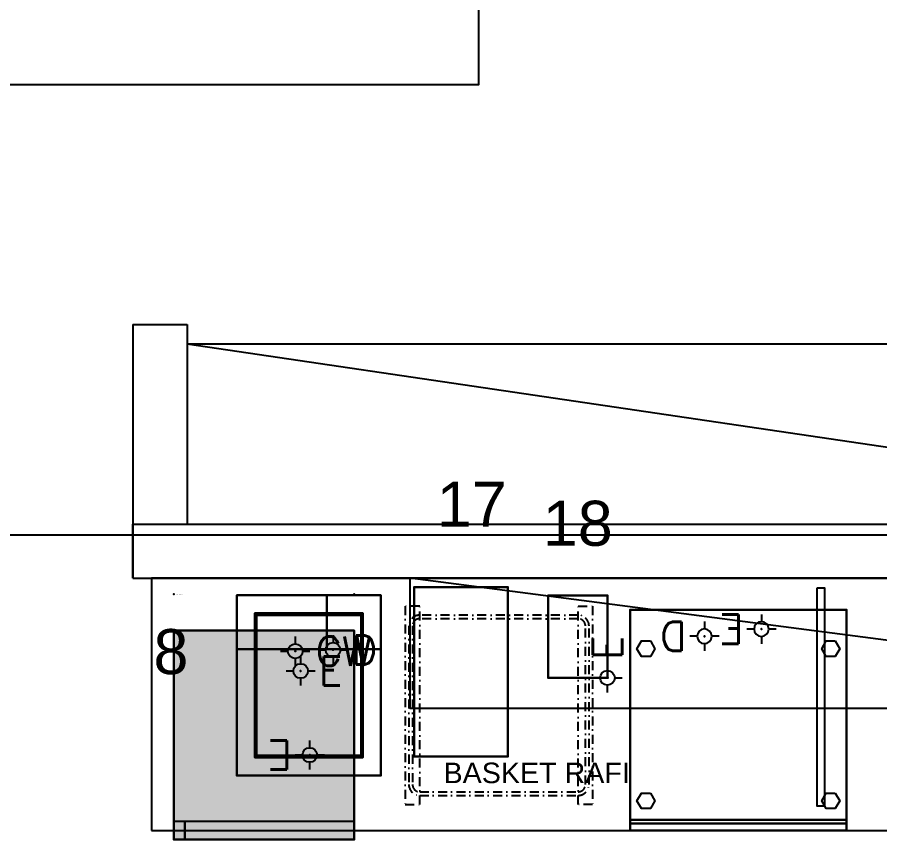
# Model space of a CAD drawing. Header units: millimetres. Extents: x 38967 to 51721, y 49836 to 53207.
# Drawn here: x 40388.3 to 40627.6, y 52470 to 52699.3 of the extents above; entities that cross this region are included whole.
import ezdxf
from ezdxf.enums import TextEntityAlignment as Align

# ---------------------------------------------------------------- set-up
doc = ezdxf.new("R2010")
doc.units = ezdxf.units.MM
doc.header["$LTSCALE"] = 5
doc.linetypes.add('TRATTO-PUNTO', pattern=[1, 0.5, -0.25, 0, -0.25])
for name, color, linetype in [('200-EquipBlack-3d', 250, 'Continuous'), ('200-EquipBorder-2d', 9, 'Continuous'), ('200-EquipID-2d', 7, 'Continuous'), ('200-EquipInternal-2d', 252, 'Continuous'), ('200-EquipSteel-3d', 9, 'Continuous'), ('250-Cwater-2d', 160, 'Continuous'), ('250-Drain-2D', 140, 'Continuous'), ('250-ele-2d', 20, 'Continuous'), ('elev3', 8, 'Continuous'), ('HG-023 Gaz Tes Rakam', 7, 'Continuous')]:
    doc.layers.add(name, color=color, linetype=linetype)
doc.layers.add('200-InsPoint-3D', color=3, linetype='Continuous', plot=False)
doc.styles.add('Arial', font='arial.ttf')
doc.styles.add('ROMANS', font='micross.ttf')
doc.styles.add('SIMPLEX', font='simplex')

# ---------------------------------------------------------------- blocks, each defined once
blk = doc.blocks.new('NUC1DP')
at = {"layer": '200-EquipBlack-3d', "extrusion": (1, 0, 0)}
blk.add_lwpolyline([(-582, 30), (-70, 30), (-70, 150), (0, 150), (0, 800), (-582, 800)], close=True, dxfattribs=at)
at = {"layer": '200-EquipBorder-2d'}
blk.add_lwpolyline([(600, 0), (600, 0), (0, 0), (0, 0), (0, 0), (0, -612), (600, -612), (600, 0)], close=True, dxfattribs=at)
at = {"layer": '200-EquipInternal-2d'}
blk.add_line((0, -582), (600, -582), dxfattribs=at)
at = {"layer": '200-EquipSteel-3d'}
for points in [[(31, -85.8), (18.5, -107.5), (31, -129.2), (56, -129.2), (68.5, -107.5), (56, -85.8)], [(544, -85.8), (531.5, -107.5), (544, -129.2), (569, -129.2), (581.5, -107.5), (569, -85.8)], [(31, -507.8), (18.5, -529.5), (31, -551.2), (56, -551.2), (68.5, -529.5), (56, -507.8)], [(544, -507.8), (531.5, -529.5), (544, -551.2), (569, -551.2), (581.5, -529.5), (569, -507.8)]]:
    blk.add_lwpolyline(points, close=True, dxfattribs=at)
at = {"layer": '200-EquipSteel-3d', "invisible_edges": 15}
for points in [[(0, -70, 150), (0, 0, 150), (0, 0, 800), (0, -70, 800)], [(600, -70, 150), (600, 0, 150), (600, 0, 800), (600, -70, 800)], [(0, -582, 30), (0, -70, 30), (0, -70, 800), (0, -582, 800)], [(600, -582, 30), (600, -70, 30), (600, -70, 800), (600, -582, 800)]]:
    blk.add_3dface(points, dxfattribs=at)
at = {"layer": '200-InsPoint-3D'}
for p in [(0, 0), (600, 0), (0, -612), (600, -612)]:
    blk.add_point(p, dxfattribs=at)
blk.add_attdef('DISTANG', (0, 0), '', height=1, dxfattribs=at)
at = {"layer": '200-EquipBlack-3d'}
mesh = blk.add_polymesh((6, 3), dxfattribs=at)
for k, corner in enumerate([(600, -612, 800), (600, -612, 730), (600, -612, 730), (0, -612, 800), (0, -612, 730), (0, -612, 730), (0, -582, 800), (0, -582, 730), (0, -612, 730), (600, -582, 800), (600, -582, 730), (600, -612, 730), (600, -582, 800), (600, -582, 800), (600, -612, 800), (0, -582, 800), (0, -582, 800), (0, -612, 800)]):
    mesh.set_mesh_vertex(divmod(k, 3), corner)
at = {"layer": '200-EquipSteel-3d'}
mesh = blk.add_polymesh((6, 3), dxfattribs=at)
for k, corner in enumerate([(600, -612, 850), (600, -612, 800), (600, -612, 800), (0, -612, 850), (0, -612, 800), (0, -612, 800), (0, 0, 850), (0, 0, 800), (0, -612, 800), (600, 0, 850), (600, 0, 800), (600, -612, 800), (600, 0, 850), (600, 0, 850), (600, -612, 850), (0, 0, 850), (0, 0, 850), (0, -612, 850)]):
    mesh.set_mesh_vertex(divmod(k, 3), corner)
mesh = blk.add_polymesh((6, 3), dxfattribs=at)
for k, corner in enumerate([(600, -612, 330), (600, -612, 30), (600, -612, 30), (0, -612, 330), (0, -612, 30), (0, -612, 30), (0, -582, 330), (0, -582, 30), (0, -612, 30), (600, -582, 330), (600, -582, 30), (600, -612, 30), (600, -582, 330), (600, -582, 330), (600, -612, 330), (0, -582, 330), (0, -582, 330), (0, -612, 330)]):
    mesh.set_mesh_vertex(divmod(k, 3), corner)
mesh = blk.add_polymesh((6, 3), dxfattribs=at)
for k, corner in enumerate([(600, -612, 720), (600, -612, 340), (600, -612, 340), (0, -612, 720), (0, -612, 340), (0, -612, 340), (0, -592, 720), (0, -592, 340), (0, -612, 340), (600, -592, 720), (600, -592, 340), (600, -612, 340), (600, -592, 720), (600, -592, 720), (600, -612, 720), (0, -592, 720), (0, -592, 720), (0, -612, 720)]):
    mesh.set_mesh_vertex(divmod(k, 3), corner)
blk = doc.blocks.new('DCON')
at = {"layer": '250-Drain-2D'}
for p, q in [((0, 40.6), (0, 20.3)), ((-40.6, 0), (-20.3, 0)), ((20.3, 0), (40.6, 0)), ((0, -20.3), (0, -40.6))]:
    blk.add_line(p, q, dxfattribs=at)
for radius in [20.3, 1]:
    blk.add_circle((0, 0), radius, dxfattribs=at)
blk.add_point((0, 0), dxfattribs=at)
at = {"layer": '250-Drain-2D', "style": 'SIMPLEX', "flags": 8}
blk.add_attdef('D', (50, -40.6), '', height=81, dxfattribs=at)
blk = doc.blocks.new('ECON')
at = {"layer": '250-ele-2d'}
for p, q in [((0, 40.6), (0, 20.3)), ((-40.6, 0), (-20.3, 0)), ((20.3, 0), (40.6, 0)), ((0, -20.3), (0, -40.6))]:
    blk.add_line(p, q, dxfattribs=at)
for radius in [20.3, 1]:
    blk.add_circle((0, 0), radius, dxfattribs=at)
blk.add_point((0, 0), dxfattribs=at)
at = {"layer": '250-ele-2d', "style": 'SIMPLEX', "flags": 8}
blk.add_attdef('E', (50, -40.6), '', height=81, dxfattribs=at)
blk = doc.blocks.new('Sobstitute')
at = {"layer": '200-EquipBorder-2d', "color": 4}
blk.add_lwpolyline([(0, -1), (1, -1), (1, 0), (0, 0)], close=True, dxfattribs=at)
at = {"layer": '200-InsPoint-3D'}
for p in [(0, 0), (1, 0), (0, -1), (1, -1)]:
    blk.add_point(p, dxfattribs=at)
at = {"layer": '200-EquipSteel-3d'}
mesh = blk.add_polyface(dxfattribs=at)
corners = [(0, -1), (1, -1), (1, 0), (0, 0), (0, -1, 1), (1, -1, 1), (1, 0, 1), (0, 0, 1)]
mesh.append_faces([[corners[k] for k in face] for face in [(0, 3, 2, 1), (4, 5, 6, 7), (0, 1, 5, 4), (3, 7, 6, 2), (0, 4, 7, 3), (1, 2, 6, 5)]])
blk = doc.blocks.new('attrib')
at = {"layer": '200-EquipID-2d', "style": 'Arial'}
blk.add_attdef('POS', text='', height=2.5, dxfattribs=at).set_placement((0, 0, -1), align=Align.MIDDLE)
at = {"layer": '200-EquipID-2d', "style": 'ROMANS', "flags": 1}
for tag, p in [('ZONA', (0, -4.905, -2)), ('EQUIPMENTDATA', (0, -7.89, -2)), ('LONGDESCR', (0, -11.302, -2)), ('EQUIPMENTCONN', (0, -14.714, -2)), ('ACCESSORYDATA', (0, -18.552, -2)), ('ACCESSORYCONN', (0, -21.857, -2))]:
    blk.add_attdef(tag, text='', height=2.5, dxfattribs=at).set_placement(p, align=Align.CENTER)
blk = doc.blocks.new('AGRUMETTE')
at = {"layer": '200-EquipBorder-2d'}
blk.add_lwpolyline([(0, -500), (0, 0), (400, 0), (400, -500)], close=True, dxfattribs=at)
at = {"layer": '200-EquipInternal-2d'}
for points in [[(50, -450), (50, -50), (350, -50), (350, -450)], [(55, -445), (55, -55), (345, -55), (345, -445)]]:
    blk.add_lwpolyline(points, close=True, dxfattribs=at)
at = {"layer": '200-EquipSteel-3d'}
for p, q in [((50, -450, 1700), (350, -450, 1700)), ((50, -450, 1775), (350, -450, 1775))]:
    blk.add_line(p, q, dxfattribs=at)
for points in [[(0, 0, 1700), (0, -500, 1700), (400, -500, 1700), (400, 0, 1700)], [(400, 0, 900), (400, 0, 1700), (0, 0, 1700), (0, 0, 900)], [(400, -350, 950), (400, -350, 1150), (150, -350, 1150), (150, -350, 950)], [(150, -500, 950), (400, -500, 950), (400, -350, 950), (150, -350, 950)], [(150, -500, 1150), (400, -500, 1150), (400, -350, 1150), (150, -350, 1150)], [(400, -500, 900), (400, -500, 950), (0, -500, 950), (0, -500, 900)], [(0, -500, 1700), (0, -500, 1150), (400, -500, 1150), (400, -500, 1700)]]:
    blk.add_3dface(points, dxfattribs=at)
for points, invisible_edges in [([(0, -350, 950), (0, -500, 950), (0, -500, 900), (0, 0, 900)], 8), ([(0, 0, 900), (0, 0, 1150), (0, -350, 1150), (0, -350, 950)], 10), ([(0, 0, 1700), (0, -500, 1700), (0, -500, 1150), (0, 0, 1150)], 4), ([(400, 0, 1700), (400, -500, 1700), (400, -500, 1150), (400, 0, 1150)], 4), ([(400, 0, 900), (400, 0, 1150), (400, -350, 1150), (400, -350, 950)], 10), ([(400, -350, 950), (400, -500, 950), (400, -500, 900), (400, 0, 900)], 8)]:
    blk.add_3dface(points, dxfattribs=dict(at, invisible_edges=invisible_edges))
at = {"layer": '200-InsPoint-3D'}
for p in [(0, 0), (400, 0)]:
    blk.add_point(p, dxfattribs=at)
at = {"layer": '250-ele-2d'}
blk.add_blockref('ECON', (197.6, -56.6), dxfattribs=at).add_auto_attribs({'E': 'E'})
at = {"layer": '200-InsPoint-3D'}
blk.add_attdef('DISTANG', (0, 0), '', height=1, dxfattribs=at)
at = {"layer": '200-EquipSteel-3d'}
mesh = blk.add_polymesh((6, 3), dxfattribs=at)
for k, corner in enumerate([(55, -55, 1705), (55, -55, 1700), (55, -55, 1700), (55, -445, 1705), (55, -445, 1700), (55, -445, 1700), (50, -450, 1705), (50, -450, 1700), (55, -445, 1700), (50, -50, 1705), (50, -50, 1700), (55, -55, 1700), (50, -50, 1705), (50, -50, 1705), (55, -55, 1705), (50, -450, 1705), (50, -450, 1705), (55, -445, 1705)]):
    mesh.set_mesh_vertex(divmod(k, 3), corner)
mesh = blk.add_polymesh((6, 3), dxfattribs=at)
for k, corner in enumerate([(350, -50, 1705), (350, -50, 1700), (350, -50, 1700), (50, -50, 1705), (50, -50, 1700), (50, -50, 1700), (55, -55, 1705), (55, -55, 1700), (50, -50, 1700), (345, -55, 1705), (345, -55, 1700), (350, -50, 1700), (345, -55, 1705), (345, -55, 1705), (350, -50, 1705), (55, -55, 1705), (55, -55, 1705), (50, -50, 1705)]):
    mesh.set_mesh_vertex(divmod(k, 3), corner)
mesh = blk.add_polymesh((6, 3), dxfattribs=at)
for k, corner in enumerate([(350, -50, 1780), (350, -50, 1775), (350, -50, 1775), (50, -50, 1780), (50, -50, 1775), (50, -50, 1775), (55, -55, 1780), (55, -55, 1775), (50, -50, 1775), (345, -55, 1780), (345, -55, 1775), (350, -50, 1775), (345, -55, 1780), (345, -55, 1780), (350, -50, 1780), (55, -55, 1780), (55, -55, 1780), (50, -50, 1780)]):
    mesh.set_mesh_vertex(divmod(k, 3), corner)
mesh = blk.add_polymesh((6, 3), dxfattribs=at)
for k, corner in enumerate([(55, -55, 1780), (55, -55, 1775), (55, -55, 1775), (55, -445, 1780), (55, -445, 1775), (55, -445, 1775), (50, -450, 1780), (50, -450, 1775), (55, -445, 1775), (50, -50, 1780), (50, -50, 1775), (55, -55, 1775), (50, -50, 1780), (50, -50, 1780), (55, -55, 1780), (50, -450, 1780), (50, -450, 1780), (55, -445, 1780)]):
    mesh.set_mesh_vertex(divmod(k, 3), corner)
mesh = blk.add_polymesh((6, 3), dxfattribs=at)
for k, corner in enumerate([(55, -55, 1775), (55, -55, 1705), (55, -55, 1705), (50, -55, 1775), (50, -55, 1705), (50, -55, 1705), (50, -50, 1775), (50, -50, 1705), (50, -55, 1705), (55, -50, 1775), (55, -50, 1705), (55, -55, 1705), (55, -50, 1775), (55, -50, 1775), (55, -55, 1775), (50, -50, 1775), (50, -50, 1775), (50, -55, 1775)]):
    mesh.set_mesh_vertex(divmod(k, 3), corner)
mesh = blk.add_polymesh((6, 3), dxfattribs=at)
for k, corner in enumerate([(50, -445, 1742.5), (50, -445, 1737.5), (50, -445, 1737.5), (50, -55, 1742.5), (50, -55, 1737.5), (50, -55, 1737.5), (55, -55, 1742.5), (55, -55, 1737.5), (50, -55, 1737.5), (55, -445, 1742.5), (55, -445, 1737.5), (50, -445, 1737.5), (55, -445, 1742.5), (55, -445, 1742.5), (50, -445, 1742.5), (55, -55, 1742.5), (55, -55, 1742.5), (50, -55, 1742.5)]):
    mesh.set_mesh_vertex(divmod(k, 3), corner)
mesh = blk.add_polymesh((6, 3), dxfattribs=at)
for k, corner in enumerate([(345, -55, 1742.5), (345, -55, 1737.5), (345, -55, 1737.5), (55, -55, 1742.5), (55, -55, 1737.5), (55, -55, 1737.5), (55, -50, 1742.5), (55, -50, 1737.5), (55, -55, 1737.5), (345, -50, 1742.5), (345, -50, 1737.5), (345, -55, 1737.5), (345, -50, 1742.5), (345, -50, 1742.5), (345, -55, 1742.5), (55, -50, 1742.5), (55, -50, 1742.5), (55, -55, 1742.5)]):
    mesh.set_mesh_vertex(divmod(k, 3), corner)
mesh = blk.add_polymesh((6, 3), dxfattribs=at)
for k, corner in enumerate([(345, -55, 1705), (345, -55, 1700), (345, -55, 1700), (345, -445, 1705), (345, -445, 1700), (345, -445, 1700), (350, -450, 1705), (350, -450, 1700), (345, -445, 1700), (350, -50, 1705), (350, -50, 1700), (345, -55, 1700), (350, -50, 1705), (350, -50, 1705), (345, -55, 1705), (350, -450, 1705), (350, -450, 1705), (345, -445, 1705)]):
    mesh.set_mesh_vertex(divmod(k, 3), corner)
mesh = blk.add_polymesh((6, 3), dxfattribs=at)
for k, corner in enumerate([(345, -55, 1780), (345, -55, 1775), (345, -55, 1775), (345, -445, 1780), (345, -445, 1775), (345, -445, 1775), (350, -450, 1780), (350, -450, 1775), (345, -445, 1775), (350, -50, 1780), (350, -50, 1775), (345, -55, 1775), (350, -50, 1780), (350, -50, 1780), (345, -55, 1780), (350, -450, 1780), (350, -450, 1780), (345, -445, 1780)]):
    mesh.set_mesh_vertex(divmod(k, 3), corner)
mesh = blk.add_polymesh((6, 3), dxfattribs=at)
for k, corner in enumerate([(350, -55, 1775), (350, -55, 1705), (350, -55, 1705), (345, -55, 1775), (345, -55, 1705), (345, -55, 1705), (345, -50, 1775), (345, -50, 1705), (345, -55, 1705), (350, -50, 1775), (350, -50, 1705), (350, -55, 1705), (350, -50, 1775), (350, -50, 1775), (350, -55, 1775), (345, -50, 1775), (345, -50, 1775), (345, -55, 1775)]):
    mesh.set_mesh_vertex(divmod(k, 3), corner)
mesh = blk.add_polymesh((6, 3), dxfattribs=at)
for k, corner in enumerate([(345, -55, 1742.5), (345, -55, 1737.5), (345, -55, 1737.5), (345, -445, 1742.5), (345, -445, 1737.5), (345, -445, 1737.5), (350, -445, 1742.5), (350, -445, 1737.5), (345, -445, 1737.5), (350, -55, 1742.5), (350, -55, 1737.5), (345, -55, 1737.5), (350, -55, 1742.5), (350, -55, 1742.5), (345, -55, 1742.5), (350, -445, 1742.5), (350, -445, 1742.5), (345, -445, 1742.5)]):
    mesh.set_mesh_vertex(divmod(k, 3), corner)
mesh = blk.add_polymesh((6, 3), dxfattribs=at)
for k, corner in enumerate([(150, -500, 1150), (150, -500, 950), (150, -500, 950), (0, -500, 1150), (0, -500, 950), (0, -500, 950), (0, -350, 1150), (0, -350, 950), (0, -500, 950), (150, -350, 1150), (150, -350, 950), (150, -500, 950), (150, -350, 1150), (150, -350, 1150), (150, -500, 1150), (0, -350, 1150), (0, -350, 1150), (0, -500, 1150)]):
    mesh.set_mesh_vertex(divmod(k, 3), corner)
mesh = blk.add_polymesh((6, 3), dxfattribs=at)
for k, corner in enumerate([(350, -450, 1705), (350, -450, 1700), (350, -450, 1700), (50, -450, 1705), (50, -450, 1700), (50, -450, 1700), (55, -445, 1705), (55, -445, 1700), (50, -450, 1700), (345, -445, 1705), (345, -445, 1700), (350, -450, 1700), (345, -445, 1705), (345, -445, 1705), (350, -450, 1705), (55, -445, 1705), (55, -445, 1705), (50, -450, 1705)]):
    mesh.set_mesh_vertex(divmod(k, 3), corner)
mesh = blk.add_polymesh((6, 3), dxfattribs=at)
for k, corner in enumerate([(350, -450, 1780), (350, -450, 1775), (350, -450, 1775), (50, -450, 1780), (50, -450, 1775), (50, -450, 1775), (55, -445, 1780), (55, -445, 1775), (50, -450, 1775), (345, -445, 1780), (345, -445, 1775), (350, -450, 1775), (345, -445, 1780), (345, -445, 1780), (350, -450, 1780), (55, -445, 1780), (55, -445, 1780), (50, -450, 1780)]):
    mesh.set_mesh_vertex(divmod(k, 3), corner)
mesh = blk.add_polymesh((6, 3), dxfattribs=at)
for k, corner in enumerate([(55, -450, 1775), (55, -450, 1705), (55, -450, 1705), (50, -450, 1775), (50, -450, 1705), (50, -450, 1705), (50, -445, 1775), (50, -445, 1705), (50, -450, 1705), (55, -445, 1775), (55, -445, 1705), (55, -450, 1705), (55, -445, 1775), (55, -445, 1775), (55, -450, 1775), (50, -445, 1775), (50, -445, 1775), (50, -450, 1775)]):
    mesh.set_mesh_vertex(divmod(k, 3), corner)
mesh = blk.add_polymesh((6, 3), dxfattribs=at)
for k, corner in enumerate([(345, -450, 1742.5), (345, -450, 1737.5), (345, -450, 1737.5), (55, -450, 1742.5), (55, -450, 1737.5), (55, -450, 1737.5), (55, -445, 1742.5), (55, -445, 1737.5), (55, -450, 1737.5), (345, -445, 1742.5), (345, -445, 1737.5), (345, -450, 1737.5), (345, -445, 1742.5), (345, -445, 1742.5), (345, -450, 1742.5), (55, -445, 1742.5), (55, -445, 1742.5), (55, -450, 1742.5)]):
    mesh.set_mesh_vertex(divmod(k, 3), corner)
mesh = blk.add_polymesh((6, 3), dxfattribs=at)
for k, corner in enumerate([(350, -450, 1775), (350, -450, 1705), (350, -450, 1705), (345, -450, 1775), (345, -450, 1705), (345, -450, 1705), (345, -445, 1775), (345, -445, 1705), (345, -450, 1705), (350, -445, 1775), (350, -445, 1705), (350, -450, 1705), (350, -445, 1775), (350, -445, 1775), (350, -450, 1775), (345, -445, 1775), (345, -445, 1775), (345, -450, 1775)]):
    mesh.set_mesh_vertex(divmod(k, 3), corner)
blk = doc.blocks.new('CCON')
at = {"layer": '250-Cwater-2d'}
for p, q in [((0, 40.6), (0, 20.3)), ((-40.6, 0), (-20.3, 0)), ((20.3, 0), (40.6, 0)), ((0, -20.3), (0, -40.6))]:
    blk.add_line(p, q, dxfattribs=at)
for radius in [20.3, 1]:
    blk.add_circle((0, 0), radius, dxfattribs=at)
blk.add_point((0, 0), dxfattribs=at)
at = {"layer": '250-Cwater-2d', "style": 'SIMPLEX', "flags": 8}
blk.add_attdef('CW', (56.5, -40.6), '', height=81, dxfattribs=at)
blk = doc.blocks.new('FGC42A')
at = {"layer": '200-EquipBlack-3d'}
for points in [[(0, -100, 260), (500, -100, 260), (500, -100), (0, -100)], [(30, -680, 390), (470, -680, 390), (470, -680, 660), (30, -680, 660)]]:
    blk.add_3dface(points, dxfattribs=at)
at = {"layer": '200-EquipBorder-2d'}
blk.add_lwpolyline([(0, -680), (500, -680), (500, -100), (0, -100)], close=True, dxfattribs=at)
at = {"layer": '200-EquipInternal-2d'}
blk.add_line((500, -630), (0, -630), dxfattribs=at)
at = {"layer": '200-EquipSteel-3d', "extrusion": (1, 1.83691e-16, 3.37424e-32), "elevation": 30}
blk.add_lwpolyline([(-680, 390), (-629, 390), (-629, 320), (-680, 352)], dxfattribs=at)
at = {"layer": '200-EquipSteel-3d'}
blk.add_solid([(0, -680, 660), (0, -100, 660), (500, -680, 660), (500, -100, 660)], dxfattribs=at)
at = {"layer": '200-EquipSteel-3d', "extrusion": (-1.29408e-31, -1, 1.83691e-16)}
for points in [[(51.8, 243.7, 679), (51.8, 233.7, 679), (96.8, 243.7, 679), (96.8, 233.7, 679)], [(51.8, 103.7, 679), (51.8, 93.7, 679), (96.8, 103.7, 679), (96.8, 93.7, 679)], [(51.8, 43.7, 679), (51.8, 33.7, 679), (96.8, 43.7, 679), (96.8, 33.7, 679)], [(51.8, 63.7, 679), (51.8, 53.7, 679), (96.8, 63.7, 679), (96.8, 53.7, 679)], [(51.8, 83.7, 679), (51.8, 73.7, 679), (96.8, 83.7, 679), (96.8, 73.7, 679)], [(51.8, 143.7, 679), (51.8, 133.7, 679), (96.8, 143.7, 679), (96.8, 133.7, 679)], [(51.8, 123.7, 679), (51.8, 113.7, 679), (96.8, 123.7, 679), (96.8, 113.7, 679)], [(51.8, 163.7, 679), (51.8, 153.7, 679), (96.8, 163.7, 679), (96.8, 153.7, 679)], [(51.8, 203.7, 679), (51.8, 193.7, 679), (96.8, 203.7, 679), (96.8, 193.7, 679)], [(51.8, 183.7, 679), (51.8, 173.7, 679), (96.8, 183.7, 679), (96.8, 173.7, 679)], [(51.8, 223.7, 679), (51.8, 213.7, 679), (96.8, 223.7, 679), (96.8, 213.7, 679)], [(111.5, 243.7, 679), (111.5, 233.7, 679), (156.5, 243.7, 679), (156.5, 233.7, 679)], [(111.5, 103.7, 679), (111.5, 93.7, 679), (156.5, 103.7, 679), (156.5, 93.7, 679)], [(111.5, 43.7, 679), (111.5, 33.7, 679), (156.5, 43.7, 679), (156.5, 33.7, 679)], [(111.5, 63.7, 679), (111.5, 53.7, 679), (156.5, 63.7, 679), (156.5, 53.7, 679)], [(111.5, 83.7, 679), (111.5, 73.7, 679), (156.5, 83.7, 679), (156.5, 73.7, 679)], [(111.5, 143.7, 679), (111.5, 133.7, 679), (156.5, 143.7, 679), (156.5, 133.7, 679)], [(111.5, 123.7, 679), (111.5, 113.7, 679), (156.5, 123.7, 679), (156.5, 113.7, 679)], [(111.5, 163.7, 679), (111.5, 153.7, 679), (156.5, 163.7, 679), (156.5, 153.7, 679)], [(111.5, 203.7, 679), (111.5, 193.7, 679), (156.5, 203.7, 679), (156.5, 193.7, 679)], [(111.5, 183.7, 679), (111.5, 173.7, 679), (156.5, 183.7, 679), (156.5, 173.7, 679)], [(111.5, 223.7, 679), (111.5, 213.7, 679), (156.5, 223.7, 679), (156.5, 213.7, 679)], [(172.8, 83.7, 679), (172.8, 73.7, 679), (217.8, 83.7, 679), (217.8, 73.7, 679)], [(172.8, 103.7, 679), (172.8, 93.7, 679), (217.8, 103.7, 679), (217.8, 93.7, 679)], [(172.8, 63.7, 679), (172.8, 53.7, 679), (217.8, 63.7, 679), (217.8, 53.7, 679)], [(172.8, 43.7, 679), (172.8, 33.7, 679), (217.8, 43.7, 679), (217.8, 33.7, 679)], [(172.8, 223.7, 679), (172.8, 213.7, 679), (217.8, 223.7, 679), (217.8, 213.7, 679)], [(172.8, 243.7, 679), (172.8, 233.7, 679), (217.8, 243.7, 679), (217.8, 233.7, 679)], [(172.8, 183.7, 679), (172.8, 173.7, 679), (217.8, 183.7, 679), (217.8, 173.7, 679)], [(172.8, 203.7, 679), (172.8, 193.7, 679), (217.8, 203.7, 679), (217.8, 193.7, 679)], [(172.8, 143.7, 679), (172.8, 133.7, 679), (217.8, 143.7, 679), (217.8, 133.7, 679)], [(172.8, 123.7, 679), (172.8, 113.7, 679), (217.8, 123.7, 679), (217.8, 113.7, 679)], [(172.8, 163.7, 679), (172.8, 153.7, 679), (217.8, 163.7, 679), (217.8, 153.7, 679)], [(232.4, 83.7, 679), (232.4, 73.7, 679), (277.4, 83.7, 679), (277.4, 73.7, 679)], [(232.4, 103.7, 679), (232.4, 93.7, 679), (277.4, 103.7, 679), (277.4, 93.7, 679)], [(232.4, 63.7, 679), (232.4, 53.7, 679), (277.4, 63.7, 679), (277.4, 53.7, 679)], [(232.4, 183.7, 679), (232.4, 173.7, 679), (277.4, 183.7, 679), (277.4, 173.7, 679)], [(232.4, 203.7, 679), (232.4, 193.7, 679), (277.4, 203.7, 679), (277.4, 193.7, 679)], [(232.4, 143.7, 679), (232.4, 133.7, 679), (277.4, 143.7, 679), (277.4, 133.7, 679)], [(232.4, 123.7, 679), (232.4, 113.7, 679), (277.4, 123.7, 679), (277.4, 113.7, 679)], [(232.4, 163.7, 679), (232.4, 153.7, 679), (277.4, 163.7, 679), (277.4, 153.7, 679)], [(232.4, 223.7, 679), (232.4, 213.7, 679), (277.4, 223.7, 679), (277.4, 213.7, 679)], [(232.4, 243.7, 679), (232.4, 233.7, 679), (277.4, 243.7, 679), (277.4, 233.7, 679)], [(232.4, 43.7, 679), (232.4, 33.7, 679), (277.4, 43.7, 679), (277.4, 33.7, 679)], [(292.1, 123.7, 679), (292.1, 113.7, 679), (337.1, 123.7, 679), (337.1, 113.7, 679)], [(292.1, 43.7, 679), (292.1, 33.7, 679), (337.1, 43.7, 679), (337.1, 33.7, 679)], [(292.1, 63.7, 679), (292.1, 53.7, 679), (337.1, 63.7, 679), (337.1, 53.7, 679)], [(292.1, 103.7, 679), (292.1, 93.7, 679), (337.1, 103.7, 679), (337.1, 93.7, 679)], [(292.1, 83.7, 679), (292.1, 73.7, 679), (337.1, 83.7, 679), (337.1, 73.7, 679)], [(292.1, 163.7, 679), (292.1, 153.7, 679), (337.1, 163.7, 679), (337.1, 153.7, 679)], [(292.1, 143.7, 679), (292.1, 133.7, 679), (337.1, 143.7, 679), (337.1, 133.7, 679)], [(292.1, 203.7, 679), (292.1, 193.7, 679), (337.1, 203.7, 679), (337.1, 193.7, 679)], [(292.1, 183.7, 679), (292.1, 173.7, 679), (337.1, 183.7, 679), (337.1, 173.7, 679)], [(292.1, 243.7, 679), (292.1, 233.7, 679), (337.1, 243.7, 679), (337.1, 233.7, 679)], [(292.1, 223.7, 679), (292.1, 213.7, 679), (337.1, 223.7, 679), (337.1, 213.7, 679)]]:
    blk.add_solid(points, dxfattribs=at)
at = {"layer": '200-EquipSteel-3d'}
for points in [[(0, -100, 260), (500, -100, 260), (500, -100, 660), (0, -100, 660)], [(0, -100), (0, -200), (0, -200, 660), (0, -100, 660)], [(500, -100), (500, -200), (500, -200, 660), (500, -100, 660)], [(0, -680), (0, -200), (0, -200, 660), (0, -680, 660)], [(500, -680), (500, -200), (500, -200, 660), (500, -680, 660)], [(30, -680, 660), (30, -680), (0, -680), (0, -680, 660)], [(30, -680), (470, -680), (470, -680, 352), (30, -680, 352)], [(500, -680, 660), (500, -680), (470, -680), (470, -680, 660)]]:
    blk.add_3dface(points, dxfattribs=at)
at = {"layer": '200-InsPoint-3D'}
for p in [(0, 0), (500, 0), (0, -680), (500, -680)]:
    blk.add_point(p, dxfattribs=at)
at = {"layer": '250-Cwater-2d'}
blk.add_blockref('CCON', (336.9, -157.7), dxfattribs=at).add_auto_attribs({'CW': 'CW'})
at = {"layer": '250-Drain-2D'}
blk.add_blockref('DCON', (441.7, -154.3), dxfattribs=at).add_auto_attribs({'D': 'D'})
at = {"layer": '250-ele-2d'}
blk.add_blockref('ECON', (351.8, -212.7, 0), dxfattribs=at).add_auto_attribs({'E': 'E'})
at = {"layer": '200-InsPoint-3D'}
blk.add_attdef('DISTANG', (0, 0), '', height=1, dxfattribs=at)

msp = doc.modelspace()

# ---------------------------------------------------------------- linework, layer by layer
msp.add_lwpolyline([(40425.56, 52473.64), (40758.4, 52473.64), (40758.4, 52543.64), (40425.56, 52543.64)], close=True)
at = {"layer": '200-EquipBorder-2d', "linetype": 'TRATTO-PUNTO'}
for points in [[(40495.96, 52535.9), (40495.96, 52480.9), (40499.96, 52480.9), (40499.96, 52535.9)], [(40547.96, 52535.9), (40547.96, 52480.9), (40543.96, 52480.9), (40543.96, 52535.9)]]:
    msp.add_lwpolyline(points, close=True, dxfattribs=at)
at = {"layer": '200-EquipID-2d'}
for p, q in [((40420.4, 52614.01), (40420.4, 52543.64)), ((40420.4, 52614.01), (40435.4, 52614.01)), ((40435.4, 52614.01), (40435.4, 52558.64)), ((40435.4, 52608.64), (40774.4, 52608.64)), ((40435.4, 52608.64), (40774.4, 52558.64)), ((40420.4, 52543.64), (40420.4, 52558.64)), ((40420.4, 52558.64), (40774.4, 52558.64)), ((40420.4, 52543.64), (40774.4, 52543.64)), ((40774.4, 52507.54), (40497.3, 52543.64))]:
    msp.add_line(p, q, dxfattribs=at)
for points in [[(40236.4, 52555.64), (40858.4, 52555.64), (40858.4, 52276.23), (40236.4, 52276.23)], [(40497.3, 52543.64), (40774.4, 52543.64), (40774.4, 52507.54), (40497.3, 52507.54)], [(40610.25, 52540.97), (40612.35, 52540.97), (40612.35, 52480.45), (40610.25, 52480.45)]]:
    msp.add_lwpolyline(points, close=True, dxfattribs=at)
at = {"layer": 'elev3'}
msp.add_lwpolyline([(40240.4, 52541.64), (40340.4, 52541.64), (40340.4, 52680.64), (40516.4, 52680.64), (40516.4, 52780.64)], dxfattribs=at)
at = {"layer": 'HG-023 Gaz Tes Rakam', "linetype": 'TRATTO-PUNTO'}
for points in [[(40499.96, 52483.4), (40543.96, 52483.4, 0.414214), (40546.96, 52486.4), (40546.96, 52530.4, 0.414214), (40543.96, 52533.4), (40499.96, 52533.4, 0.414214), (40496.96, 52530.4), (40496.96, 52486.4, 0.414214)], [(40499.96, 52484.4), (40543.96, 52484.4, 0.414214), (40545.96, 52486.4), (40545.96, 52530.4, 0.414214), (40543.96, 52532.4), (40499.96, 52532.4, 0.414214), (40497.96, 52530.4), (40497.96, 52486.4, 0.414214)]]:
    msp.add_lwpolyline(points, format="xyb", close=True, dxfattribs=at)

# ---------------------------------------------------------------- block references
at = {"rotation": 180}
for p, xscale, yscale, zscale in [((40524.4, 52494.18), 26, 47, 45), ((40552.08, 52515.99), 16.5, 22.90000000000146, 43.2)]:
    msp.add_blockref('Sobstitute', p, dxfattribs=dict(at, xscale=xscale, yscale=yscale, zscale=zscale))
at = {"xscale": 0.1, "yscale": 0.1, "zscale": 0.1}
msp.add_blockref('FGC42A', (40431.75, 52539.18), dxfattribs=at).add_auto_attribs({'DISTANG': '914.8223871331527^I4.989187139016680'})
at = {"xscale": 0.09999999999854481, "yscale": 0.09999999999854481}
for name, p, zscale, rotation, values in [('AGRUMETTE', (40489.22, 52488.94), 0.1000000000000001, 180, {'DISTANG': '728.0109889280518^I4.990688639389802'}), ('ECON', (40552.08, 52515.99), 0.1, 90, {'E': 'E'})]:
    msp.add_blockref(name, p, dxfattribs=dict(at, zscale=zscale, rotation=rotation)).add_auto_attribs(values)
ref = msp.add_blockref('NUC1DP', (40618.4, 52534.84), dxfattribs=dict(xscale=-0.09999999999854481, yscale=0.1000000000003638, zscale=0.1))
ref.add_attrib('DISTANG', '852.9436456403798^I5.067100895366714', (40618.4, 52534.84), dxfattribs={"layer": '200-InsPoint-3D', "height": 0.1, "text_generation_flag": 2})
ref = msp.add_blockref('ECON', (40594.8, 52529.54), dxfattribs=dict(xscale=-0.09999999999854481, yscale=0.1000000000003638, zscale=0.1))
ref.add_attrib('E', 'E', (40589.8, 52525.48), dxfattribs={"layer": '250-ele-2d', "height": 8.1, "style": 'SIMPLEX', "text_generation_flag": 2, "flags": 8})
ref = msp.add_blockref('DCON', (40579, 52527.54), dxfattribs=dict(xscale=-0.09999999999854481, yscale=0.1000000000003638, zscale=0.1))
ref.add_attrib('D', 'D', (40574, 52523.48), dxfattribs={"layer": '250-Drain-2D', "height": 8.1, "style": 'SIMPLEX', "text_generation_flag": 2, "flags": 8})
at = {"layer": '200-EquipID-2d'}
ref = msp.add_blockref('attrib', (40514.4, 52564.18), dxfattribs=dict(at, xscale=5, yscale=5, zscale=5))
ref.add_attrib('POS', '17', dxfattribs={"color": 7, "height": 12.5, "style": 'Arial'}).set_placement((40514.4, 52564.18, -5), align=Align.MIDDLE)
ref = msp.add_blockref('attrib', (40543.83, 52558.89), dxfattribs=dict(at, xscale=5, yscale=5, zscale=5))
ref.add_attrib('POS', '18', dxfattribs={"color": 7, "height": 12.5, "style": 'Arial'}).set_placement((40543.83, 52558.89, -5), align=Align.MIDDLE)
ref = msp.add_blockref('attrib', (40430.93, 52523.29), dxfattribs=dict(at, xscale=5, yscale=4.999999999993634, zscale=5))
ref.add_attrib('POS', '8', dxfattribs={"color": 4, "height": 12.5, "style": 'Arial'}).set_placement((40430.93, 52523.29, -5), align=Align.MIDDLE)

# ---------------------------------------------------------------- texts
at = {"layer": '200-EquipID-2d', "insert": (40506.58, 52492.49), "char_height": 5.6944, "width": 102.3862, "attachment_point": 1, "style": 'ROMANS'}
msp.add_mtext('{\\fMicrosoft Sans Serif|b0|i0|c162|p34;BASKET RAFI}', dxfattribs=at)

doc.saveas('drawing.dxf')
